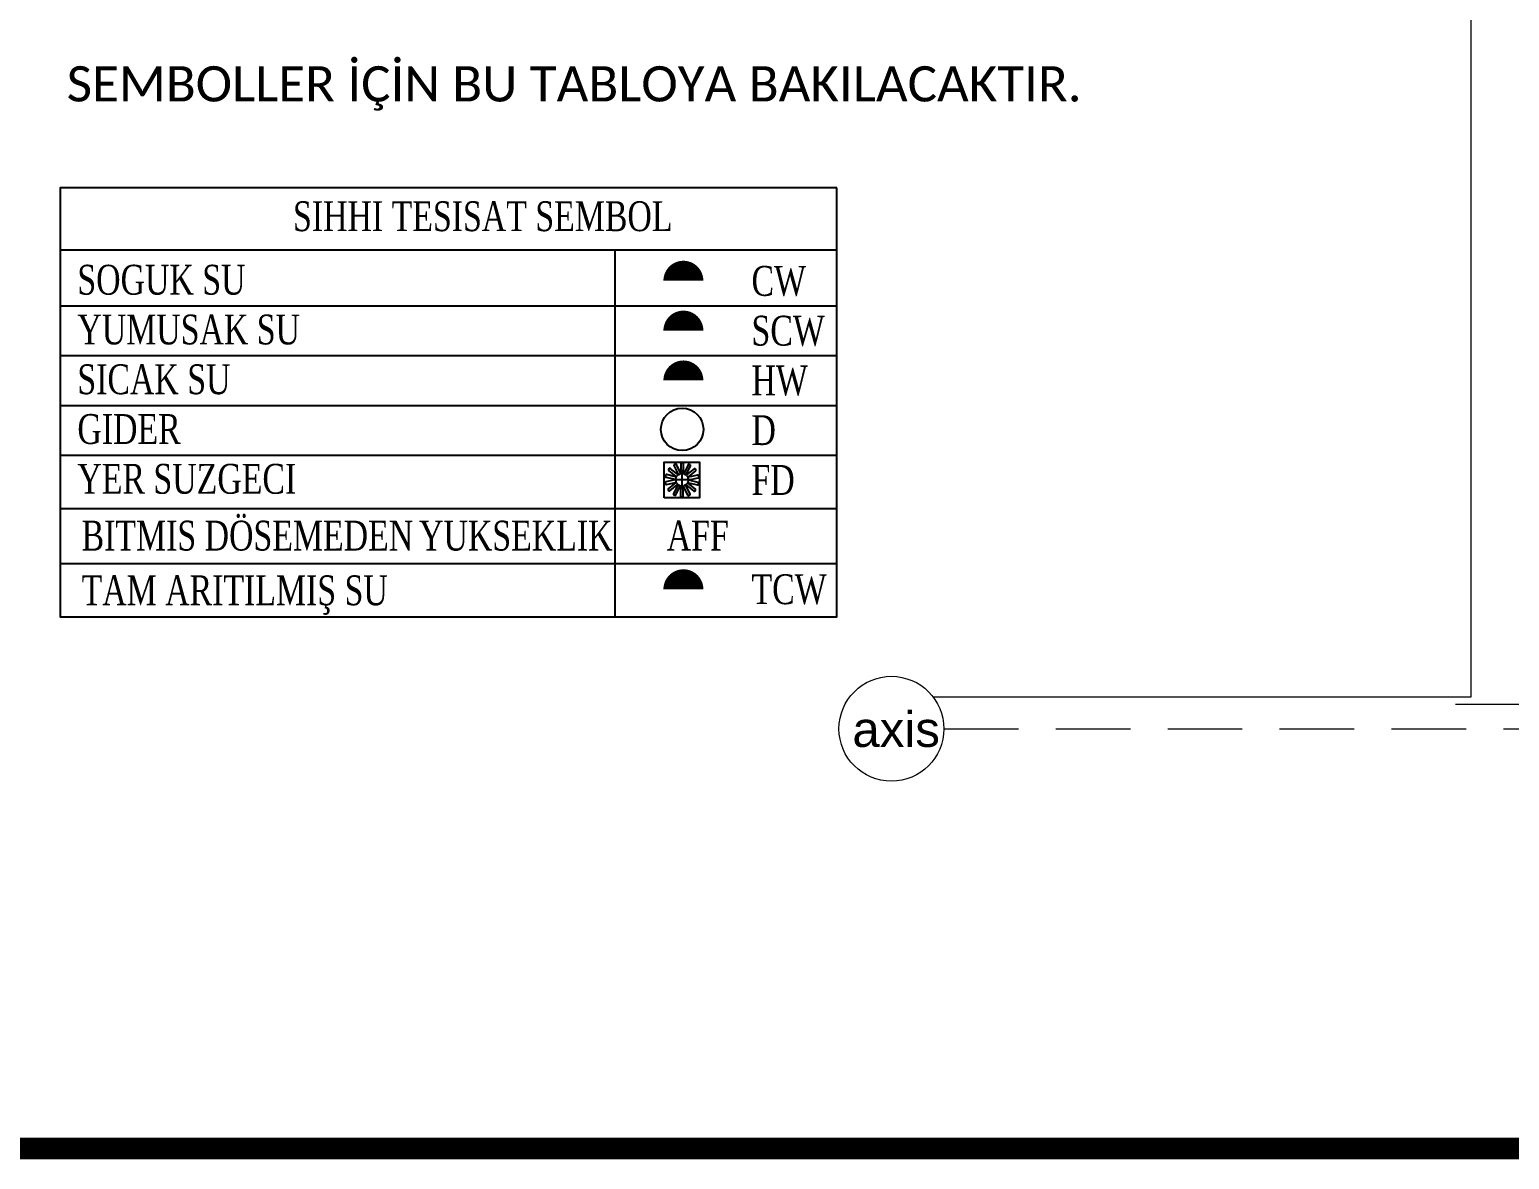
# Model space of a CAD drawing. Header units: millimetres. Extents: x -24 to 530668, y -246875 to -2983.
# Drawn here: x 258150 to 259409, y -120805 to -119844 of the extents above; entities that cross this region are included whole.
import ezdxf
from ezdxf.enums import TextEntityAlignment as Align

# ---------------------------------------------------------------- set-up
doc = ezdxf.new("R2010")
doc.units = ezdxf.units.MM
doc.linetypes.add('DASHED2', pattern=[9.525, 6.35, -3.175])
doc.layers.get('0').update_dxf_attribs({"lineweight": 20})
for name, color, linetype, lineweight in [('SIH', 160, 'Continuous', 25), ('t_tarama', 253, 'Continuous', 5), ('ölçü', 251, 'Continuous', 5)]:
    doc.layers.add(name, color=color, linetype=linetype, lineweight=lineweight)
doc.styles.add('MONOTXT', font='times.ttf', dxfattribs={"height": 10})
doc.styles.add('txt_tur_1', font='arial.ttf', dxfattribs={"height": 1.5})

# ---------------------------------------------------------------- blocks, each defined once
blk = doc.blocks.new('FD100')
at = {"layer": 'SIH', "linetype": 'Continuous', "flags": 128}
blk.add_lwpolyline([(-10.28, -9.92), (-10.28, 10.08), (9.72, 10.08), (9.72, -9.92)], close=True, dxfattribs=at)
for points in [[(-4.7, 8.16), (-2.42, 3.43, 0.414214), (-1.88, 3.24), (-1.26, 3.54, 0.414214), (-1.08, 4.07), (-3.36, 8.81, 0.414214), (-3.89, 9), (-4.51, 8.7, 0.414214)], [(-0.79, 9.33), (-0.79, 4.08, 0.414214), (-0.39, 3.68), (0.3, 3.68, 0.414214), (0.7, 4.08), (0.7, 9.33, 0.414214), (0.3, 9.73), (-0.39, 9.73, 0.414214)], [(3.24, 8.7), (0.96, 3.96, 0.414214), (1.14, 3.43), (1.77, 3.13, 0.414214), (2.3, 3.31), (4.58, 8.05, 0.414214), (4.39, 8.58), (3.77, 8.88, 0.414214)], [(-8.95, -2.44), (-3.83, -1.27, 0.414214), (-3.53, -0.8), (-3.68, -0.12, 0.414214), (-4.16, 0.18), (-9.29, -0.99, 0.414214), (-9.59, -1.47), (-9.43, -2.14, 0.414214)], [(-9.23, 1.63), (-4.11, 0.46, 0.414214), (-3.63, 0.76), (-3.47, 1.43, 0.414214), (-3.77, 1.91), (-8.9, 3.08, 0.414214), (-9.38, 2.78), (-9.53, 2.11, 0.414214)], [(-7.71, 5.41), (-3.6, 2.13, 0.414214), (-3.04, 2.2), (-2.61, 2.74, 0.414214), (-2.67, 3.3), (-6.78, 6.58, 0.414214), (-7.34, 6.51), (-7.77, 5.97, 0.414214)], [(6.59, 6.37), (2.48, 3.1, 0.414214), (2.42, 2.53), (2.85, 1.99, 0.414214), (3.41, 1.93), (7.52, 5.21, 0.414214), (7.58, 5.77), (7.15, 6.31, 0.414214)], [(8.6, 2.83), (3.48, 1.66, 0.414214), (3.18, 1.18), (3.33, 0.5, 0.414214), (3.81, 0.2), (8.93, 1.37, 0.414214), (9.23, 1.85), (9.08, 2.52, 0.414214)], [(-6.94, -5.99), (-2.83, -2.71, 0.414214), (-2.77, -2.15), (-3.2, -1.61, 0.414214), (-3.76, -1.55), (-7.87, -4.83, 0.414214), (-7.94, -5.39), (-7.5, -5.93, 0.414214)], [(-3.59, -8.31), (-1.31, -3.58, 0.414214), (-1.5, -3.05), (-2.12, -2.75, 0.414214), (-2.65, -2.93), (-4.93, -7.67, 0.414214), (-4.75, -8.2), (-4.12, -8.5, 0.414214)], [(0.44, -8.95), (0.44, -3.7, 0.414214), (0.04, -3.3), (-0.65, -3.3, 0.414214), (-1.05, -3.7), (-1.05, -8.95, 0.414214), (-0.65, -9.35), (0.04, -9.35, 0.414214)], [(4.34, -7.78), (2.06, -3.05, 0.414214), (1.53, -2.86), (0.91, -3.16, 0.414214), (0.72, -3.69), (3, -8.43, 0.414214), (3.54, -8.61), (4.16, -8.31, 0.414214)], [(7.36, -5.03), (3.25, -1.75, 0.414214), (2.68, -1.82), (2.25, -2.36, 0.414214), (2.32, -2.92), (6.43, -6.2, 0.414214), (6.99, -6.13), (7.42, -5.59, 0.414214)], [(8.87, -1.24), (3.75, -0.07, 0.414214), (3.27, -0.38), (3.12, -1.05, 0.414214), (3.42, -1.53), (8.54, -2.7, 0.414214), (9.02, -2.4), (9.18, -1.72, 0.414214)]]:
    blk.add_lwpolyline(points, format="xyb", close=True, dxfattribs=at)
for points in [[(-5.71, 0.4), (5.24, 0.4)], [(-0.23, 5.87), (-0.23, -5.08)]]:
    blk.add_lwpolyline(points, dxfattribs=at)
blk = doc.blocks.new('NEW')
at = {"layer": 't_tarama'}
blk.add_line((272715, -116890.1, -17966.8), (270590.1, -116890.1, -17966.8), dxfattribs=at)
at = {"layer": 't_tarama', "linetype": 'DASHED2', "ltscale": 10}
blk.add_line((270154.6, -116910.6, -17966.2), (272884.3, -116910.6, -17966.2), dxfattribs=at)
at = {"layer": 't_tarama', "elevation": 0}
blk.add_lwpolyline([(270208.5, -115999.4), (270603.1, -115999.4), (270603.1, -116883.6), (270145.5, -116883.6)], dxfattribs=at)
at = {"layer": 't_tarama'}
blk.add_circle((270110, -116910.6, -17966.2), 44.6, dxfattribs=at)
at = {"layer": 't_tarama', "style": 'txt_tur_1'}
for tag, p in [('19S', (270127.4, -114276.1, -17966.2)), ('20T', (270114, -115101.1, -17966.2)), ('21U', (270114, -116087.1, -17966.2)), ('22V', (270114, -116926.1, -17966.2))]:
    blk.add_attdef(tag, text='', height=30, dxfattribs=at).set_placement(p, align=Align.CENTER)

msp = doc.modelspace()

# ---------------------------------------------------------------- linework, layer by layer
at = {"color": 252, "const_width": 18.492, "elevation": 0}
msp.add_lwpolyline([(257078.621, -120795.298), (257078.621, -116971.857), (263223.804, -116971.857), (263223.804, -120795.298)], close=True, dxfattribs=at)
at = {"layer": 'SIH'}
for p, q in [((258836.894, -120031.156, 0.261), (258176, -120031.156, 0.261)), ((258648.039, -120031.156, 0.261), (258648.039, -120343.088, 0.261))]:
    msp.add_line(p, q, dxfattribs=at)
at = {"layer": 'SIH', "color": 160}
for p, q in [((258176, -120078.341, 0.261), (258836.894, -120078.341, 0.261)), ((258176, -120120.752, 0.261), (258836.894, -120120.752, 0.261)), ((258176, -120163.162, 0.261), (258836.894, -120163.162, 0.261)), ((258176, -120205.572, 0.261), (258836.894, -120205.572, 0.261)), ((258176, -120250.92, 0.261), (258836.894, -120250.92, 0.261)), ((258176, -120297.741, 0.261), (258836.894, -120297.741, 0.261))]:
    msp.add_line(p, q, dxfattribs=at)
at = {"layer": 'SIH', "elevation": 0.261}
msp.add_lwpolyline([(258836.894, -119978.138), (258176, -119978.138), (258176, -120343.088), (258836.894, -120343.088)], close=True, dxfattribs=at)
at = {"layer": 'SIH', "color": 160, "const_width": 17.01, "elevation": 0.261}
for points in [[(258714.952, -120057.143, 1), (258697.942, -120057.143)], [(258714.952, -120099.553, 1), (258697.942, -120099.553)], [(258714.952, -120141.964, 1), (258697.942, -120141.964)], [(258714.952, -120319.568, 1), (258697.942, -120319.568)]]:
    msp.add_lwpolyline(points, format="xyb", dxfattribs=at)
at = {"layer": 'SIH', "color": 160}
msp.add_circle((258705.419, -120183.572, 0.261), 18.065, dxfattribs=at)

# ---------------------------------------------------------------- block references
at = {"layer": 'SIH', "color": 160, "linetype": 'Continuous', "xscale": 1.512000000002444, "yscale": 1.512000000002444, "zscale": 1.512000000002444}
msp.add_blockref('FD100', (258705.519, -120226.742, 0.261), dxfattribs=at)
at = {"layer": 'ölçü', "color": 2}
ref = msp.add_blockref('NEW', (-11226.539, -3527.622, 0.261), dxfattribs=at)
ref.add_attrib('22V', 'axis', dxfattribs={"layer": 't_tarama', "height": 30, "style": 'txt_tur_1'}).set_placement((258887.477, -120453.677, -17965.931), align=Align.CENTER)

# ---------------------------------------------------------------- texts
at = {"layer": 'SIH', "color": 160, "style": 'MONOTXT', "width": 0.75}
for s, height, p in [('SIHHI TESISAT SEMBOL', 25.4016, (258374.239, -120014.925, 0.261)), ('SOGUK SU', 25.4016, (258190.729, -120068.947, 0.261)), ('CW', 25.4016, (258764.406, -120069.939, 0.261)), ('YUMUSAK SU', 25.4016, (258190.729, -120111.283, 0.261)), ('SCW', 25.4016, (258764.406, -120112.275, 0.261)), ('SICAK SU', 25.4016, (258190.729, -120153.619, 0.261)), ('HW', 25.4016, (258764.406, -120154.611, 0.261)), ('GIDER', 25.4016, (258190.729, -120195.955, 0.261)), ('D', 25.402, (258764.406, -120196.947, 0.261)), ('YER SUZGECI', 25.4016, (258190.729, -120238.291, 0.261)), ('FD', 25.4016, (258764.406, -120239.283, 0.261)), ('BITMIS DÖSEMEDEN', 25.4016, (258194.313, -120286.624, 0.261)), ('YUKSEKLIK', 25.4016, (258481.498, -120286.624, 0.261)), ('AFF', 25.4016, (258692.283, -120286.624, 0.261)), ('TAM ARITILMIŞ SU', 25.4016, (258194.313, -120333.139, 0.261)), ('TCW', 25.4016, (258764.406, -120332.216, 0.261))]:
    msp.add_text(s, height=height, dxfattribs=at).set_placement(p)
at = {"layer": 'SIH', "color": 160, "insert": (258171.129, -119874.641, 0.261), "char_height": 30, "width": 1322.84098, "attachment_point": 1, "style": 'MONOTXT'}
msp.add_mtext('{\\fCalibri|b0|i0|c162|p34; SEMBOLLER İÇİN BU TABLOYA BAKILACAKTIR.}', dxfattribs=at)

doc.saveas('drawing.dxf')
